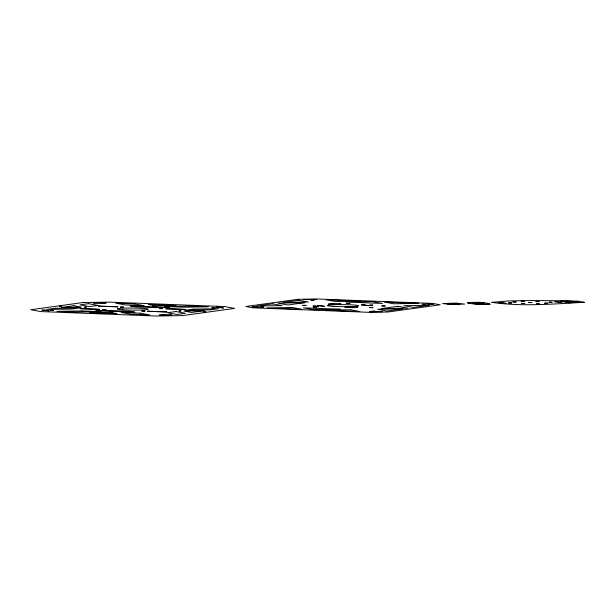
<?xml version="1.0" encoding="UTF-8"?>
<svg xmlns="http://www.w3.org/2000/svg" width="615" height="615" viewBox="0 0 615 615"><rect width="100%" height="100%" fill="white"/><g stroke="black" fill="none" stroke-linecap="round" stroke-linejoin="round"><path stroke-width="0.92" d="M98.915 313.473L98.485 313.535L101.759 313.589L101.329 313.642M302.772 305.371L306.047 305.401L302.772 305.371M313.281 307.3L316.556 307.339L313.281 307.3M314.972 306.624L318.247 306.662L314.972 306.624M346.699 303.533L349.973 303.572L346.699 303.533M369.63 307.592L372.905 307.631L369.63 307.592M381.869 305.901L385.144 305.939L381.869 305.901M50.276 310.36L53.374 310.391L50.276 310.36M100.645 303.418L103.735 303.449L100.645 303.418M102.851 309.499L105.941 309.537L102.851 309.499M120.471 307.07L123.569 307.108L120.471 307.07M141.819 311.006L144.909 311.044L141.819 311.006M159.439 308.576L162.537 308.615L159.439 308.576M161.653 314.665L164.743 314.696L161.653 314.665M212.014 307.723L215.104 307.754L212.014 307.723M260.568 306.931L263.666 306.962L260.568 306.931M310.936 299.982L314.027 300.02L310.936 299.982M313.143 306.07L316.233 306.101L313.143 306.07M330.762 303.641L333.86 303.672L330.762 303.641M352.111 307.577L355.209 307.608L352.111 307.577M369.738 305.148L372.828 305.178L369.738 305.148M371.944 311.236L375.035 311.267L371.944 311.236M422.305 304.287L425.396 304.325L422.305 304.287M508.597 302.88L511.695 302.918L508.597 302.88M513.002 301.942L516.093 301.973L513.002 301.942M521.182 301.15L524.272 301.181L521.182 301.15M521.658 303.541L524.749 303.572L521.658 303.541M528.739 302.557L531.829 302.588L528.739 302.557M535.949 301.565L539.04 301.604L535.949 301.565M536.418 303.956L539.516 303.995L536.418 303.956M544.606 303.164L547.696 303.195L544.606 303.164M549.003 302.226L552.093 302.257L549.003 302.226M82.933 302.542L30.75 309.737L40.567 311.567L155.964 316.025L182.44 315.603L234.623 308.407L224.683 306.57L109.285 302.111L82.933 302.542M60.847 306.178L59.563 306.355L61.792 306.216L60.847 306.178M55.25 308.261L46.678 309.437L71.709 309.03L80.288 307.854L55.25 308.261M73.846 305.693L61.385 307.415L81.388 307.085L73.846 305.693M88.552 303.664L79.981 304.848L89.421 306.593L97.993 305.409L88.552 303.664M85.5 307.131L84.209 307.308L86.446 307.169L85.5 307.131M80.78 308.622L80.096 308.715L99.645 309.345L80.78 308.622M99.092 306.093L98.408 306.185L117.957 306.824L99.092 306.093M110.062 311.936L109.631 311.997L112.906 312.051L110.062 311.936M152.897 306.032L152.466 306.093L155.741 306.139L152.897 306.032M164.044 304.494L163.613 304.556L166.888 304.602L164.044 304.494M148.1 311.221L147.416 311.313L166.965 311.951L148.1 311.221M166.411 308.699L165.719 308.792L185.276 309.43L166.411 308.699M180.21 310.79L178.927 310.975L181.164 310.829L180.21 310.79M175.952 311.551L167.372 312.728L176.82 314.473L185.392 313.289L175.952 311.551M193.663 309.107L185.084 310.291L210.122 309.883L218.694 308.699L193.663 309.107M203.988 310.729L191.526 312.443L183.985 311.052L203.988 310.729M204.864 311.743L203.573 311.92L205.81 311.782L204.864 311.743M297.968 299.29L245.785 306.485L253.126 307.846L368.523 312.305L387.988 311.99L440.171 304.794L432.829 303.433L317.44 298.975L297.968 299.29M272.56 303.864L256.97 306.009L282.008 305.601L272.56 303.864M298.844 300.235L283.254 302.388L308.292 301.98L298.844 300.235M304.656 302.688L287.989 304.986L277.911 303.126L304.656 302.688M397.966 306.293L381.308 308.592L408.053 308.153L397.966 306.293M402.702 308.891L387.112 311.044L377.671 309.299L402.702 308.891M428.986 305.271L413.395 307.415L403.955 305.678L428.986 305.271M578.623 302.234L568.737 302.772L565.577 302.196L578.623 302.234M584.25 302.296C553.538 303.925 522.266 306.839 491.693 302.342L508.828 300.92L531.775 300.543L567.545 300.789L578.338 301.204L584.25 302.296M105.088 302.811L93.403 302.995L106.187 303.011L105.088 302.811M315.38 299.374L303.695 299.567L316.479 299.582L315.38 299.374M360.582 301.127L335.544 301.535L326.104 299.789L360.582 301.127M372.406 301.581L345.676 302.019L382.492 303.441L372.406 301.581M175.89 305.547L155.879 305.87L148.338 304.479L175.89 305.547M189.451 306.07L164.413 306.478L183.378 307.208L208.416 306.8L189.451 306.07M339.98 303.918L328.302 304.102L341.087 304.118L339.98 303.918M479.031 302.311L467.354 302.495L470.69 303.11L467.769 303.164L478.439 304.54L490.124 304.356L486.78 303.733L489.701 303.687L485.296 302.872L479.031 302.311M169.586 307.431L156.033 307.654L135.508 306.862L130.426 305.924L169.586 307.431M418.707 303.372L393.669 303.779L384.229 302.042L418.707 303.372M567.361 301.158L560.58 301.273L563.74 301.857L575.509 301.665L567.361 301.158M456.169 303.134L442.662 303.572L451.095 304.54L464.594 304.094L456.169 303.134M44.749 310.06L41.828 310.106L49.154 310.875L44.749 310.06M219.14 307.216L216.219 307.262L223.545 308.03L219.14 307.216M255.041 306.631L252.119 306.677L259.445 307.446L255.041 306.631M320.269 305.57L317.348 305.617L324.674 306.378L320.269 305.57M364.203 304.848L361.282 304.902L368.608 305.663L364.203 304.848M429.431 303.787L426.51 303.833L433.836 304.602L429.431 303.787M501.609 302.611L498.688 302.657L506.014 303.426L501.609 302.611M557.59 301.696L554.668 301.742L561.995 302.511L557.59 301.696M81.995 310.929L56.957 311.336L75.922 312.066L100.952 311.659L81.995 310.929M109.339 310.49L95.786 310.706L134.946 312.22L129.857 311.282L109.339 310.49M292.286 307.5L267.256 307.907L301.727 309.237L292.286 307.5M356.554 306.97L344.877 307.162L357.661 307.177L356.554 306.97M109.493 312.266L89.483 312.597L117.035 313.658L109.493 312.266M340.279 309.26L313.55 309.699L303.464 307.838L340.279 309.26M350.412 309.745L325.373 310.152L359.852 311.49L350.412 309.745M170.87 314.942L159.185 315.126L171.969 315.141L170.87 314.942M381.162 311.505L369.477 311.697L382.261 311.713L381.162 311.505M134.77 303.956L115.812 303.226L125.252 304.963L144.218 305.693L134.77 303.956M140.12 313.173L121.155 312.443L130.595 314.18L149.56 314.918L140.12 313.173M122.792 309.783A15.606 1.038 0.5 0 0 148.084 309.368A15.606 1.038 0.5 0 0 127.174 308.054A15.606 1.038 0.5 0 0 122.792 309.783M449.673 304.118A6.242 0.415 0.5 0 0 459.789 303.956A6.242 0.415 0.5 0 0 451.425 303.426A6.242 0.415 0.5 0 0 449.673 304.118M333.084 306.355A15.606 1.038 0.5 0 0 358.376 305.939A15.606 1.038 0.5 0 0 337.474 304.625A15.606 1.038 0.5 0 0 333.084 306.355M474.78 303.71A6.242 0.415 0.5 0 0 484.897 303.549A6.242 0.415 0.5 0 0 476.533 303.018A6.242 0.415 0.5 0 0 474.78 303.71"/></g></svg>
